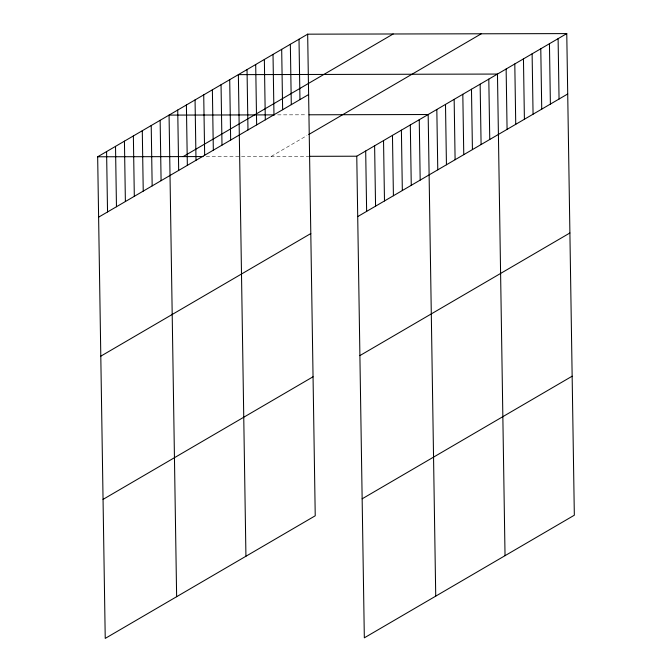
<?xml version="1.0" encoding="UTF-8"?>
<svg xmlns="http://www.w3.org/2000/svg" width="672" height="672" viewBox="0 0 672 672"><rect width="100%" height="100%" fill="white"/><g stroke="black" fill="none" stroke-linecap="round" stroke-linejoin="round"><path stroke-width="0.5" stroke-dasharray="3.36 2.52" d="M271.261 156.408L306.961 135.559M277.645 114.862L307.003 114.794M206.237 156.551L308.801 156.324"/><path stroke-width="1.01" d="M307.667 34.171L315.235 515.785L105.235 638.4L97.667 156.786L307.667 34.171L566.765 33.6L574.333 515.214L364.333 637.829L356.765 156.215L566.765 33.6M183.17 156.601L393.17 33.986M98.616 217.165L308.616 94.55M308.75 134.518L481.27 33.793M100.8 356.168L310.8 233.554M357.714 216.586L567.714 93.971M103.051 499.388L313.051 376.774M359.898 355.597L569.898 232.982M362.149 498.817L572.149 376.202M274.495 114.87L169.067 115.097L176.635 596.711M309.103 114.786L428.165 114.526L435.733 596.14M97.667 156.786L203.095 156.559M309.842 156.316L356.765 156.215M558.104 38.657L559.054 99.028M549.444 43.714L550.393 104.093M540.784 48.77L541.733 109.15M532.115 53.827L533.064 114.206M523.454 58.892L524.404 119.263M514.794 63.949L515.743 124.32M506.134 69.006L507.074 129.377M505.033 555.677L497.465 74.063L238.367 74.634L245.935 556.248M488.804 79.12L489.754 139.49M480.144 84.176L481.093 144.556M471.475 89.233L472.424 149.612M462.815 94.29L463.764 154.669M454.154 99.355L455.104 159.726M445.494 104.412L446.443 164.783M436.825 109.469L437.774 169.84M419.244 119.734L420.185 180.113M410.315 124.95L411.264 185.321M401.394 130.158L402.335 190.529M392.465 135.366L393.414 195.745M383.536 140.582L384.485 200.953M374.615 145.79L375.564 206.17M365.686 151.007L366.635 211.378M299.006 39.228L299.956 99.607M290.346 44.293L291.295 104.664M281.686 49.35L282.635 109.721M273.017 54.407L273.966 114.778M264.356 59.464L265.306 119.834M255.696 64.52L256.645 124.891M247.036 69.577L247.976 129.956M229.706 79.691L230.656 140.07M221.046 84.756L221.995 145.127M212.377 89.813L213.326 150.184M203.717 94.87L204.666 155.24M195.056 99.926L196.006 160.297M186.396 104.983L187.345 165.354M177.727 110.04L178.676 170.419M160.146 120.313L161.087 180.684M151.217 125.521L152.166 185.892M142.288 130.729L143.237 191.108M133.367 135.946L134.316 196.316M124.438 141.154L125.387 201.533M115.517 146.37L116.466 206.741M106.588 151.578L107.537 211.949"/></g></svg>
